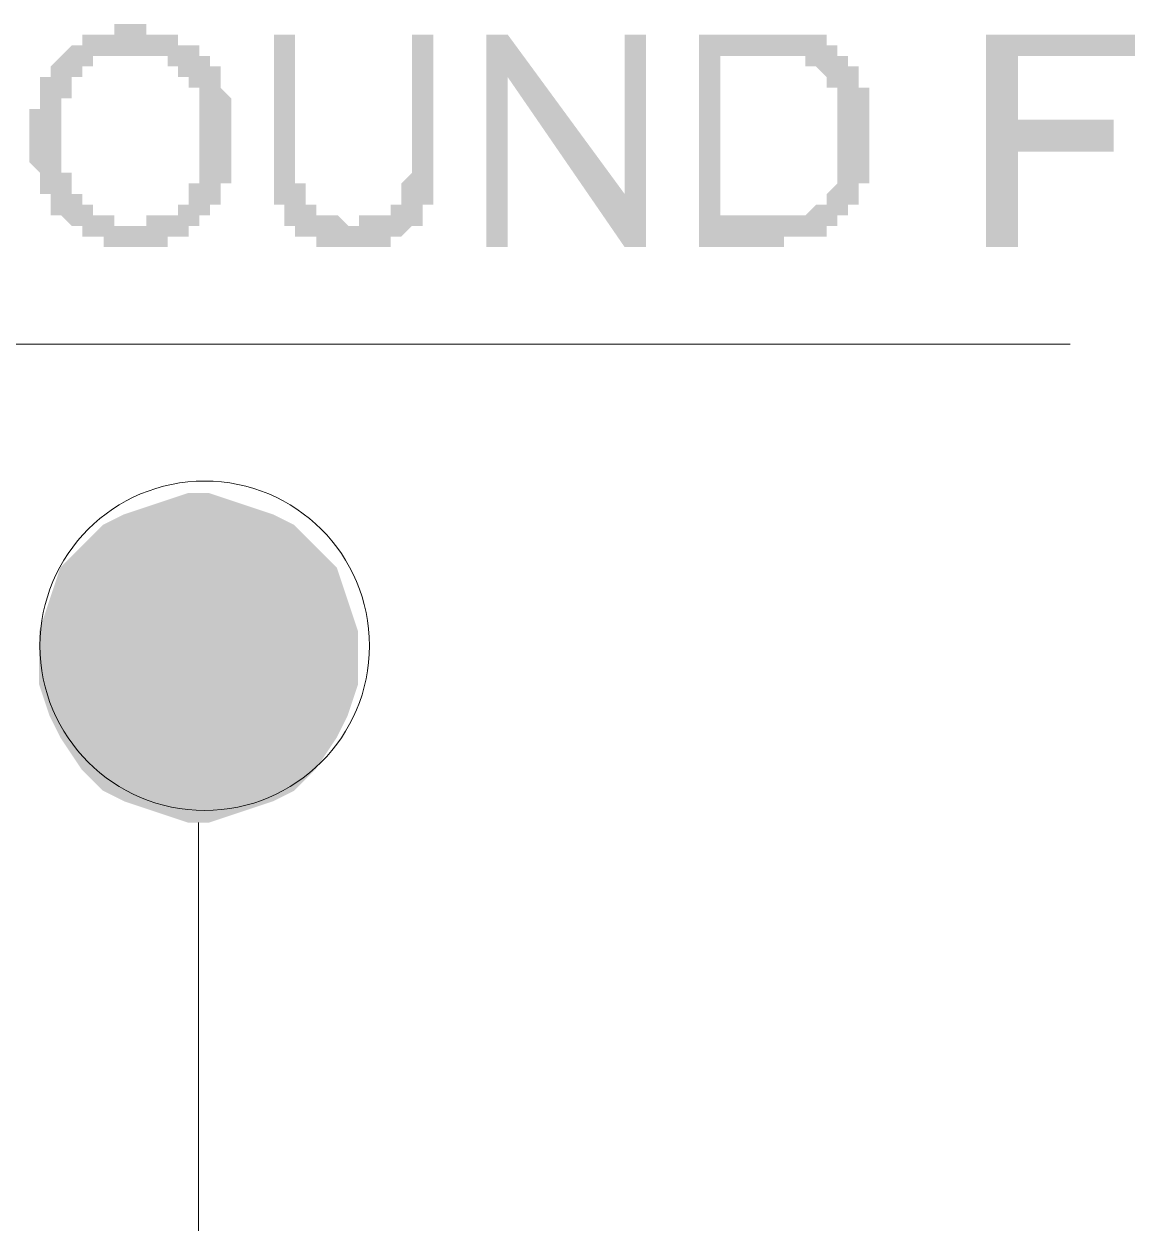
# Model space of a CAD drawing. Header units: inches. Extents: x -11 to 213, y -78 to 40.
# Drawn here: x -2.118 to -1.486, y 21.293 to 21.976 of the extents above; entities that cross this region are included whole.
import ezdxf

# ---------------------------------------------------------------- set-up
doc = ezdxf.new("R2010")
doc.units = ezdxf.units.IN
doc.header["$MEASUREMENT"] = 0
doc.layers.add('PDF_0', color=7, linetype='Continuous')

msp = doc.modelspace()

# ---------------------------------------------------------------- hatches: boundary and pattern name
at = {"layer": 'PDF_0'}
h = msp.add_hatch(color=256, dxfattribs=at)
h.paths.add_polyline_path([(-2.05474, 21.97553), (-2.05474, 21.97553), (-2.05474, 21.97553), (-2.04869, 21.97553), (-2.04869, 21.97553), (-2.04869, 21.97553), (-2.04869, 21.96948), (-2.04264, 21.96948), (-2.04264, 21.96948), (-2.04264, 21.96948), (-2.0366, 21.96948), (-2.0366, 21.96948), (-2.0366, 21.96948), (-2.0366, 21.96948), (-2.03055, 21.96948), (-2.03055, 21.96948), (-2.03055, 21.96948), (-2.03055, 21.96948), (-2.03055, 21.96343), (-2.0245, 21.96343), (-2.0245, 21.96343), (-2.0245, 21.96343), (-2.0245, 21.96343), (-2.01845, 21.96343), (-2.01845, 21.96343), (-2.01845, 21.95738), (-2.01845, 21.95738), (-2.01845, 21.95738), (-2.0124, 21.95738), (-2.0124, 21.95738), (-2.0124, 21.95738), (-2.0124, 21.95134), (-2.0124, 21.95134), (-2.0124, 21.95134), (-2.0124, 21.95134), (-2.00636, 21.95134), (-2.00636, 21.94529), (-2.00636, 21.94529), (-2.00636, 21.94529), (-2.00636, 21.94529), (-2.00636, 21.93924), (-2.00636, 21.93924), (-2.00636, 21.93924), (-2.00636, 21.93924), (-2.00031, 21.93319), (-2.00031, 21.93319), (-2.00031, 21.93319), (-2.00031, 21.93319), (-2.00031, 21.92714), (-2.00031, 21.92714), (-2.00031, 21.92714), (-2.00031, 21.92714), (-2.00031, 21.9211), (-2.00031, 21.9211), (-2.00031, 21.9211), (-2.00031, 21.91505), (-2.00031, 21.91505), (-2.00031, 21.91505), (-2.00031, 21.91505), (-2.00031, 21.909), (-2.00031, 21.909), (-2.00031, 21.909), (-2.00031, 21.90295), (-2.00031, 21.90295), (-2.00031, 21.90295), (-2.00031, 21.90295), (-2.00031, 21.89691), (-2.00031, 21.89691), (-2.00031, 21.89691), (-2.00031, 21.89086), (-2.00031, 21.89086), (-2.00031, 21.89086), (-2.00031, 21.89086), (-2.00031, 21.88481), (-2.00031, 21.88481), (-2.00636, 21.88481), (-2.00636, 21.88481), (-2.00636, 21.87876), (-2.00636, 21.87876), (-2.00636, 21.87876), (-2.00636, 21.87876), (-2.00636, 21.87271), (-2.00636, 21.87271), (-2.0124, 21.87271), (-2.0124, 21.87271), (-2.0124, 21.87271), (-2.0124, 21.86667), (-2.0124, 21.86667), (-2.0124, 21.86667), (-2.0124, 21.86667), (-2.01845, 21.86667), (-2.01845, 21.86667), (-2.01845, 21.86062), (-2.01845, 21.86062), (-2.01845, 21.86062), (-2.0245, 21.86062), (-2.0245, 21.86062), (-2.0245, 21.86062), (-2.0245, 21.85457), (-2.03055, 21.85457), (-2.03055, 21.85457), (-2.03055, 21.85457), (-2.03055, 21.85457), (-2.03055, 21.85457), (-2.0366, 21.85457), (-2.0366, 21.85457), (-2.0366, 21.85457), (-2.0366, 21.84852), (-2.04264, 21.84852), (-2.04264, 21.84852), (-2.04264, 21.84852), (-2.04869, 21.84852), (-2.04869, 21.84852), (-2.04869, 21.84852), (-2.04869, 21.84852), (-2.05474, 21.84852), (-2.05474, 21.84852), (-2.05474, 21.84852), (-2.06079, 21.84852), (-2.06079, 21.84852), (-2.06079, 21.84852), (-2.06079, 21.84852), (-2.06683, 21.84852), (-2.06683, 21.84852), (-2.06683, 21.84852), (-2.07288, 21.84852), (-2.07288, 21.84852), (-2.07288, 21.84852), (-2.07288, 21.85457), (-2.07893, 21.85457), (-2.07893, 21.85457), (-2.07893, 21.85457), (-2.07893, 21.85457), (-2.08498, 21.85457), (-2.08498, 21.85457), (-2.08498, 21.85457), (-2.08498, 21.85457), (-2.08498, 21.86062), (-2.09103, 21.86062), (-2.09103, 21.86062), (-2.09103, 21.86062), (-2.09103, 21.86062), (-2.09103, 21.86062), (-2.09707, 21.86667), (-2.09707, 21.86667), (-2.09707, 21.86667), (-2.09707, 21.86667), (-2.09707, 21.86667), (-2.10312, 21.86667), (-2.10312, 21.87271), (-2.10312, 21.87271), (-2.10312, 21.87271), (-2.10312, 21.87271), (-2.10312, 21.87876), (-2.10312, 21.87876), (-2.10917, 21.87876), (-2.10917, 21.87876), (-2.10917, 21.87876), (-2.10917, 21.88481), (-2.10917, 21.88481), (-2.10917, 21.88481), (-2.10917, 21.88481), (-2.10917, 21.89086), (-2.10917, 21.89086), (-2.10917, 21.89086), (-2.10917, 21.89086), (-2.11522, 21.89691), (-2.11522, 21.89691), (-2.11522, 21.89691), (-2.11522, 21.90295), (-2.11522, 21.90295), (-2.11522, 21.90295), (-2.11522, 21.90295), (-2.11522, 21.909), (-2.11522, 21.909), (-2.11522, 21.909), (-2.11522, 21.909), (-2.11522, 21.91505), (-2.11522, 21.91505), (-2.11522, 21.91505), (-2.11522, 21.9211), (-2.11522, 21.9211), (-2.11522, 21.9211), (-2.11522, 21.92714), (-2.11522, 21.92714), (-2.10917, 21.92714), (-2.10917, 21.92714), (-2.10917, 21.93319), (-2.10917, 21.93319), (-2.10917, 21.93319), (-2.10917, 21.93319), (-2.10917, 21.93924), (-2.10917, 21.93924), (-2.10917, 21.93924), (-2.10917, 21.93924), (-2.10917, 21.94529), (-2.10917, 21.94529), (-2.10312, 21.94529), (-2.10312, 21.94529), (-2.10312, 21.94529), (-2.10312, 21.95134), (-2.10312, 21.95134), (-2.10312, 21.95134), (-2.10312, 21.95134), (-2.09707, 21.95738), (-2.09707, 21.95738), (-2.09707, 21.95738), (-2.09707, 21.95738), (-2.09707, 21.95738), (-2.09707, 21.95738), (-2.09103, 21.96343), (-2.09103, 21.96343), (-2.09103, 21.96343), (-2.09103, 21.96343), (-2.08498, 21.96343), (-2.08498, 21.96343), (-2.08498, 21.96343), (-2.08498, 21.96948), (-2.08498, 21.96948), (-2.07893, 21.96948), (-2.07893, 21.96948), (-2.07893, 21.96948), (-2.07893, 21.96948), (-2.07288, 21.96948), (-2.07288, 21.96948), (-2.07288, 21.96948), (-2.07288, 21.96948), (-2.06683, 21.96948), (-2.06683, 21.96948), (-2.06683, 21.97553), (-2.06079, 21.97553), (-2.06079, 21.97553), (-2.06079, 21.97553), (-2.06079, 21.97553), (-2.05474, 21.97553), (-2.05474, 21.97553)], flags=0)
h.paths.add_polyline_path([(-2.05474, 21.86062), (-2.05474, 21.86062), (-2.05474, 21.86062), (-2.04869, 21.86062), (-2.04869, 21.86062), (-2.04869, 21.86062), (-2.04869, 21.86667), (-2.04264, 21.86667), (-2.04264, 21.86667), (-2.04264, 21.86667), (-2.04264, 21.86667), (-2.0366, 21.86667), (-2.0366, 21.86667), (-2.0366, 21.86667), (-2.0366, 21.86667), (-2.03055, 21.86667), (-2.03055, 21.87271), (-2.03055, 21.87271), (-2.03055, 21.87271), (-2.03055, 21.87271), (-2.0245, 21.87271), (-2.0245, 21.87271), (-2.0245, 21.87876), (-2.0245, 21.87876), (-2.0245, 21.87876), (-2.0245, 21.87876), (-2.0245, 21.87876), (-2.0245, 21.88481), (-2.01845, 21.88481), (-2.01845, 21.88481), (-2.01845, 21.88481), (-2.01845, 21.89086), (-2.01845, 21.89086), (-2.01845, 21.89086), (-2.01845, 21.89086), (-2.01845, 21.89691), (-2.01845, 21.89691), (-2.01845, 21.89691), (-2.01845, 21.89691), (-2.01845, 21.90295), (-2.01845, 21.90295), (-2.01845, 21.90295), (-2.01845, 21.909), (-2.01845, 21.909), (-2.01845, 21.909), (-2.01845, 21.909), (-2.01845, 21.91505), (-2.01845, 21.91505), (-2.01845, 21.91505), (-2.01845, 21.9211), (-2.01845, 21.9211), (-2.01845, 21.9211), (-2.01845, 21.9211), (-2.01845, 21.92714), (-2.01845, 21.92714), (-2.01845, 21.92714), (-2.01845, 21.93319), (-2.01845, 21.93319), (-2.01845, 21.93319), (-2.01845, 21.93319), (-2.01845, 21.93924), (-2.01845, 21.93924), (-2.0245, 21.93924), (-2.0245, 21.93924), (-2.0245, 21.93924), (-2.0245, 21.94529), (-2.0245, 21.94529), (-2.0245, 21.94529), (-2.0245, 21.94529), (-2.0245, 21.94529), (-2.03055, 21.94529), (-2.03055, 21.95134), (-2.03055, 21.95134), (-2.03055, 21.95134), (-2.03055, 21.95134), (-2.0366, 21.95134), (-2.0366, 21.95134), (-2.0366, 21.95738), (-2.0366, 21.95738), (-2.04264, 21.95738), (-2.04264, 21.95738), (-2.04264, 21.95738), (-2.04264, 21.95738), (-2.04869, 21.95738), (-2.04869, 21.95738), (-2.04869, 21.95738), (-2.04869, 21.95738), (-2.05474, 21.95738), (-2.05474, 21.95738), (-2.05474, 21.95738), (-2.06079, 21.95738), (-2.06079, 21.95738), (-2.06079, 21.95738), (-2.06079, 21.95738), (-2.06683, 21.95738), (-2.06683, 21.95738), (-2.06683, 21.95738), (-2.06683, 21.95738), (-2.07288, 21.95738), (-2.07288, 21.95738), (-2.07288, 21.95738), (-2.07288, 21.95738), (-2.07893, 21.95738), (-2.07893, 21.95134), (-2.07893, 21.95134), (-2.07893, 21.95134), (-2.07893, 21.95134), (-2.08498, 21.95134), (-2.08498, 21.95134), (-2.08498, 21.94529), (-2.08498, 21.94529), (-2.08498, 21.94529), (-2.08498, 21.94529), (-2.09103, 21.94529), (-2.09103, 21.94529), (-2.09103, 21.93924), (-2.09103, 21.93924), (-2.09103, 21.93924), (-2.09103, 21.93924), (-2.09103, 21.93924), (-2.09103, 21.93319), (-2.09103, 21.93319), (-2.09707, 21.93319), (-2.09707, 21.93319), (-2.09707, 21.92714), (-2.09707, 21.92714), (-2.09707, 21.92714), (-2.09707, 21.9211), (-2.09707, 21.9211), (-2.09707, 21.9211), (-2.09707, 21.9211), (-2.09707, 21.91505), (-2.09707, 21.91505), (-2.09707, 21.91505), (-2.09707, 21.909), (-2.09707, 21.909), (-2.09707, 21.909), (-2.09707, 21.90295), (-2.09707, 21.90295), (-2.09707, 21.90295), (-2.09707, 21.90295), (-2.09707, 21.89691), (-2.09707, 21.89691), (-2.09707, 21.89691), (-2.09707, 21.89086), (-2.09707, 21.89086), (-2.09707, 21.89086), (-2.09103, 21.89086), (-2.09103, 21.88481), (-2.09103, 21.88481), (-2.09103, 21.88481), (-2.09103, 21.88481), (-2.09103, 21.88481), (-2.09103, 21.87876), (-2.09103, 21.87876), (-2.09103, 21.87876), (-2.08498, 21.87876), (-2.08498, 21.87271), (-2.08498, 21.87271), (-2.08498, 21.87271), (-2.08498, 21.87271), (-2.08498, 21.87271), (-2.07893, 21.87271), (-2.07893, 21.87271), (-2.07893, 21.86667), (-2.07893, 21.86667), (-2.07893, 21.86667), (-2.07288, 21.86667), (-2.07288, 21.86667), (-2.07288, 21.86667), (-2.07288, 21.86667), (-2.06683, 21.86667), (-2.06683, 21.86667), (-2.06683, 21.86062), (-2.06683, 21.86062), (-2.06079, 21.86062), (-2.06079, 21.86062), (-2.06079, 21.86062), (-2.05474, 21.86062), (-2.05474, 21.86062)], flags=0)
for points in [[(-1.88539, 21.90295), (-1.88539, 21.90295), (-1.88539, 21.8969), (-1.88539, 21.8969), (-1.88539, 21.8969), (-1.88539, 21.89085), (-1.88539, 21.89085), (-1.88539, 21.89085), (-1.88539, 21.89085), (-1.88539, 21.88481), (-1.88539, 21.88481), (-1.88539, 21.88481), (-1.88539, 21.88481), (-1.88539, 21.87876), (-1.88539, 21.87876), (-1.88539, 21.87876), (-1.88539, 21.87876), (-1.88539, 21.87271), (-1.88539, 21.87271), (-1.88539, 21.87271), (-1.89144, 21.87271), (-1.89144, 21.86666), (-1.89144, 21.86666), (-1.89144, 21.86666), (-1.89144, 21.86666), (-1.89144, 21.86666), (-1.89144, 21.86062), (-1.89749, 21.86062), (-1.89749, 21.86062), (-1.89749, 21.86062), (-1.89749, 21.86062), (-1.89749, 21.86062), (-1.90353, 21.85457), (-1.90353, 21.85457), (-1.90353, 21.85457), (-1.90353, 21.85457), (-1.90353, 21.85457), (-1.90958, 21.85457), (-1.90958, 21.85457), (-1.90958, 21.85457), (-1.90958, 21.85457), (-1.90958, 21.84852), (-1.91563, 21.84852), (-1.91563, 21.84852), (-1.91563, 21.84852), (-1.92168, 21.84852), (-1.92168, 21.84852), (-1.92168, 21.84852), (-1.92168, 21.84852), (-1.92773, 21.84852), (-1.92773, 21.84852), (-1.92773, 21.84852), (-1.92773, 21.84852), (-1.93377, 21.84852), (-1.93377, 21.84852), (-1.93377, 21.84852), (-1.93982, 21.84852), (-1.93982, 21.84852), (-1.93982, 21.84852), (-1.94587, 21.84852), (-1.94587, 21.84852), (-1.94587, 21.84852), (-1.94587, 21.84852), (-1.95192, 21.84852), (-1.95192, 21.85457), (-1.95192, 21.85457), (-1.95192, 21.85457), (-1.95797, 21.85457), (-1.95797, 21.85457), (-1.95797, 21.85457), (-1.95797, 21.85457), (-1.96401, 21.85457), (-1.96401, 21.86062), (-1.96401, 21.86062), (-1.96401, 21.86062), (-1.96401, 21.86062), (-1.97006, 21.86062), (-1.97006, 21.86062), (-1.97006, 21.86666), (-1.97006, 21.86666), (-1.97006, 21.86666), (-1.97006, 21.86666), (-1.97006, 21.87271), (-1.97611, 21.87271), (-1.97611, 21.87271), (-1.97611, 21.87271), (-1.97611, 21.87876), (-1.97611, 21.87876), (-1.97611, 21.87876), (-1.97611, 21.87876), (-1.97611, 21.88481), (-1.97611, 21.88481), (-1.97611, 21.88481), (-1.97611, 21.88481), (-1.97611, 21.88481), (-1.97611, 21.89085), (-1.97611, 21.89085), (-1.97611, 21.89085), (-1.97611, 21.8969), (-1.97611, 21.8969), (-1.97611, 21.8969), (-1.97611, 21.8969), (-1.97611, 21.90295), (-1.97611, 21.90295), (-1.97611, 21.96948), (-1.96401, 21.96948), (-1.96401, 21.90295), (-1.96401, 21.90295), (-1.96401, 21.8969), (-1.96401, 21.8969), (-1.96401, 21.8969), (-1.96401, 21.89085), (-1.96401, 21.89085), (-1.96401, 21.89085), (-1.96401, 21.89085), (-1.96401, 21.88481), (-1.95797, 21.88481), (-1.95797, 21.88481), (-1.95797, 21.88481), (-1.95797, 21.88481), (-1.95797, 21.87876), (-1.95797, 21.87876), (-1.95797, 21.87876), (-1.95797, 21.87876), (-1.95797, 21.87271), (-1.95797, 21.87271), (-1.95192, 21.87271), (-1.95192, 21.87271), (-1.95192, 21.86666), (-1.95192, 21.86666), (-1.95192, 21.86666), (-1.95192, 21.86666), (-1.94587, 21.86666), (-1.94587, 21.86666), (-1.94587, 21.86666), (-1.94587, 21.86666), (-1.93982, 21.86666), (-1.93982, 21.86666), (-1.93982, 21.86666), (-1.93377, 21.86062), (-1.93377, 21.86062), (-1.93377, 21.86062), (-1.93377, 21.86062), (-1.92773, 21.86062), (-1.92773, 21.86062), (-1.92773, 21.86666), (-1.92168, 21.86666), (-1.92168, 21.86666), (-1.92168, 21.86666), (-1.92168, 21.86666), (-1.91563, 21.86666), (-1.91563, 21.86666), (-1.91563, 21.86666), (-1.91563, 21.86666), (-1.90958, 21.86666), (-1.90958, 21.86666), (-1.90958, 21.86666), (-1.90958, 21.86666), (-1.90958, 21.87271), (-1.90958, 21.87271), (-1.90353, 21.87271), (-1.90353, 21.87271), (-1.90353, 21.87271), (-1.90353, 21.87876), (-1.90353, 21.87876), (-1.90353, 21.87876), (-1.90353, 21.87876), (-1.90353, 21.88481), (-1.90353, 21.88481), (-1.90353, 21.88481), (-1.90353, 21.88481), (-1.89749, 21.89085), (-1.89749, 21.89085), (-1.89749, 21.89085), (-1.89749, 21.89085), (-1.89749, 21.8969), (-1.89749, 21.8969), (-1.89749, 21.8969), (-1.89749, 21.90295), (-1.89749, 21.90295), (-1.89749, 21.96948), (-1.88539, 21.96948)], [(-1.76443, 21.84852), (-1.77653, 21.84852), (-1.84305, 21.94528), (-1.84305, 21.94528), (-1.84305, 21.84852), (-1.85515, 21.84852), (-1.85515, 21.96947), (-1.84305, 21.96947), (-1.77653, 21.87876), (-1.77653, 21.87876), (-1.77653, 21.96947), (-1.76443, 21.96947)], [(-1.48622, 21.95738), (-1.55274, 21.95738), (-1.55274, 21.9211), (-1.49831, 21.9211), (-1.49831, 21.90295), (-1.55274, 21.90295), (-1.55274, 21.84852), (-1.57089, 21.84852), (-1.57089, 21.96948), (-1.48622, 21.96948)]]:
    msp.add_hatch(color=256, dxfattribs=at).paths.add_polyline_path(points)
h = msp.add_hatch(color=256, dxfattribs=at)
h.paths.add_polyline_path([(-1.73419, 21.96948), (-1.69185, 21.96948), (-1.69185, 21.96948), (-1.69185, 21.96948), (-1.68581, 21.96948), (-1.68581, 21.96948), (-1.68581, 21.96948), (-1.68581, 21.96948), (-1.67976, 21.96948), (-1.67976, 21.96948), (-1.67976, 21.96948), (-1.67976, 21.96948), (-1.67371, 21.96948), (-1.67371, 21.96948), (-1.67371, 21.96948), (-1.67371, 21.96948), (-1.67371, 21.96948), (-1.66766, 21.96948), (-1.66766, 21.96948), (-1.66766, 21.96948), (-1.66161, 21.96948), (-1.66161, 21.96343), (-1.66161, 21.96343), (-1.66161, 21.96343), (-1.66161, 21.96343), (-1.65557, 21.96343), (-1.65557, 21.96343), (-1.65557, 21.96343), (-1.65557, 21.95738), (-1.65557, 21.95738), (-1.64952, 21.95738), (-1.64952, 21.95738), (-1.64952, 21.95738), (-1.64952, 21.95134), (-1.64952, 21.95134), (-1.64952, 21.95134), (-1.64347, 21.95134), (-1.64347, 21.95134), (-1.64347, 21.94529), (-1.64347, 21.94529), (-1.64347, 21.94529), (-1.64347, 21.94529), (-1.64347, 21.93924), (-1.64347, 21.93924), (-1.63742, 21.93924), (-1.63742, 21.93924), (-1.63742, 21.93319), (-1.63742, 21.93319), (-1.63742, 21.93319), (-1.63742, 21.93319), (-1.63742, 21.92714), (-1.63742, 21.92714), (-1.63742, 21.92714), (-1.63742, 21.92714), (-1.63742, 21.9211), (-1.63742, 21.9211), (-1.63742, 21.9211), (-1.63742, 21.91505), (-1.63742, 21.91505), (-1.63742, 21.91505), (-1.63742, 21.91505), (-1.63742, 21.909), (-1.63742, 21.909), (-1.63742, 21.909), (-1.63742, 21.909), (-1.63742, 21.90295), (-1.63742, 21.90295), (-1.63742, 21.90295), (-1.63742, 21.89691), (-1.63742, 21.89691), (-1.63742, 21.89691), (-1.63742, 21.89691), (-1.63742, 21.89086), (-1.63742, 21.89086), (-1.63742, 21.89086), (-1.63742, 21.88481), (-1.63742, 21.88481), (-1.64347, 21.88481), (-1.64347, 21.88481), (-1.64347, 21.87876), (-1.64347, 21.87876), (-1.64347, 21.87876), (-1.64347, 21.87876), (-1.64347, 21.87876), (-1.64347, 21.87271), (-1.64347, 21.87271), (-1.64952, 21.87271), (-1.64952, 21.87271), (-1.64952, 21.86667), (-1.64952, 21.86667), (-1.64952, 21.86667), (-1.64952, 21.86667), (-1.64952, 21.86667), (-1.65557, 21.86667), (-1.65557, 21.86062), (-1.65557, 21.86062), (-1.65557, 21.86062), (-1.65557, 21.86062), (-1.65557, 21.86062), (-1.66161, 21.86062), (-1.66161, 21.86062), (-1.66161, 21.85457), (-1.66161, 21.85457), (-1.66766, 21.85457), (-1.66766, 21.85457), (-1.66766, 21.85457), (-1.66766, 21.85457), (-1.67371, 21.85457), (-1.67371, 21.85457), (-1.67371, 21.85457), (-1.67371, 21.85457), (-1.67976, 21.85457), (-1.67976, 21.85457), (-1.67976, 21.85457), (-1.68581, 21.85457), (-1.68581, 21.84852), (-1.68581, 21.84852), (-1.69185, 21.84852), (-1.69185, 21.84852), (-1.69185, 21.84852), (-1.73419, 21.84852)], flags=0)
h.paths.add_polyline_path([(-1.72209, 21.86667), (-1.69185, 21.86667), (-1.69185, 21.86667), (-1.69185, 21.86667), (-1.68581, 21.86667), (-1.68581, 21.86667), (-1.68581, 21.86667), (-1.68581, 21.86667), (-1.67976, 21.86667), (-1.67976, 21.86667), (-1.67976, 21.86667), (-1.67976, 21.86667), (-1.67976, 21.86667), (-1.67371, 21.86667), (-1.67371, 21.86667), (-1.67371, 21.86667), (-1.67371, 21.86667), (-1.66766, 21.87271), (-1.66766, 21.87271), (-1.66766, 21.87271), (-1.66766, 21.87271), (-1.66766, 21.87271), (-1.66161, 21.87271), (-1.66161, 21.87271), (-1.66161, 21.87876), (-1.66161, 21.87876), (-1.66161, 21.87876), (-1.66161, 21.87876), (-1.65557, 21.88481), (-1.65557, 21.88481), (-1.65557, 21.88481), (-1.65557, 21.88481), (-1.65557, 21.89086), (-1.65557, 21.89086), (-1.65557, 21.89086), (-1.65557, 21.89086), (-1.65557, 21.89691), (-1.65557, 21.89691), (-1.65557, 21.89691), (-1.65557, 21.89691), (-1.65557, 21.90295), (-1.65557, 21.90295), (-1.65557, 21.90295), (-1.65557, 21.909), (-1.65557, 21.909), (-1.65557, 21.909), (-1.65557, 21.91505), (-1.65557, 21.91505), (-1.65557, 21.91505), (-1.65557, 21.91505), (-1.65557, 21.9211), (-1.65557, 21.9211), (-1.65557, 21.9211), (-1.65557, 21.9211), (-1.65557, 21.92714), (-1.65557, 21.92714), (-1.65557, 21.92714), (-1.65557, 21.92714), (-1.65557, 21.93319), (-1.65557, 21.93319), (-1.65557, 21.93319), (-1.65557, 21.93319), (-1.65557, 21.93924), (-1.65557, 21.93924), (-1.65557, 21.93924), (-1.66161, 21.93924), (-1.66161, 21.94529), (-1.66161, 21.94529), (-1.66161, 21.94529), (-1.66161, 21.94529), (-1.66161, 21.94529), (-1.66766, 21.95134), (-1.66766, 21.95134), (-1.66766, 21.95134), (-1.66766, 21.95134), (-1.66766, 21.95134), (-1.66766, 21.95134), (-1.67371, 21.95134), (-1.67371, 21.95134), (-1.67371, 21.95738), (-1.67371, 21.95738), (-1.67976, 21.95738), (-1.67976, 21.95738), (-1.67976, 21.95738), (-1.67976, 21.95738), (-1.68581, 21.95738), (-1.68581, 21.95738), (-1.68581, 21.95738), (-1.68581, 21.95738), (-1.69185, 21.95738), (-1.69185, 21.95738), (-1.69185, 21.95738), (-1.69185, 21.95738), (-1.72209, 21.95738)], flags=0)

# ---------------------------------------------------------------- linework, layer by layer
at = {"layer": 'PDF_0', "lineweight": 5}
msp.add_lwpolyline([(-2.55719, 21.79325), (-1.52301, 21.79325)], dxfattribs=at)
at = {"layer": 'PDF_0', "lineweight": 20}
msp.add_lwpolyline([(-2.01893, 21.52109), (-2.01893, 20.39014)], dxfattribs=at)
msp.add_circle((-2.01543, 21.62171), 0.09374, dxfattribs=at)
at = {"layer": 'PDF_0', "color": 32, "true_color": 0x00007f}
for points in [[(-2.02498, 21.70858), (-1.99474, 21.70253), (-2.04312, 21.70253)], [(-2.01289, 21.70858), (-2.02498, 21.70858), (-1.99474, 21.70253)], [(-2.04312, 21.70253), (-1.9766, 21.69648), (-2.06127, 21.69648)], [(-1.99474, 21.70253), (-2.04312, 21.70253), (-1.9766, 21.69648)], [(-2.06127, 21.69648), (-1.9645, 21.69043), (-2.07336, 21.69043)], [(-1.9766, 21.69648), (-2.06127, 21.69648), (-1.9645, 21.69043)], [(-2.07336, 21.69043), (-1.95241, 21.67834), (-2.08546, 21.67834)], [(-1.9645, 21.69043), (-2.07336, 21.69043), (-1.95241, 21.67834)], [(-2.08546, 21.67834), (-1.94031, 21.66624), (-2.09756, 21.66624)], [(-1.95241, 21.67834), (-2.08546, 21.67834), (-1.94031, 21.66624)], [(-2.09756, 21.66624), (-1.93426, 21.6481), (-2.1036, 21.6481)], [(-1.94031, 21.66624), (-2.09756, 21.66624), (-1.93426, 21.6481)], [(-2.1036, 21.6481), (-1.92822, 21.62995), (-2.10965, 21.62995)], [(-1.93426, 21.6481), (-2.1036, 21.6481), (-1.92822, 21.62995)], [(-1.92822, 21.62995), (-2.10965, 21.62995), (-1.92822, 21.61786)], [(-2.10965, 21.62995), (-1.92822, 21.61786), (-2.10965, 21.61786)], [(-1.92822, 21.61786), (-2.10965, 21.61786), (-1.92822, 21.59971)], [(-2.10965, 21.61786), (-1.92822, 21.59971), (-2.10965, 21.59971)], [(-1.92822, 21.59971), (-2.10965, 21.59971), (-1.93426, 21.58157)], [(-2.10965, 21.59971), (-1.93426, 21.58157), (-2.1036, 21.58157)], [(-1.93426, 21.58157), (-2.1036, 21.58157), (-1.94031, 21.56947)], [(-2.1036, 21.58157), (-1.94031, 21.56947), (-2.09756, 21.56947)], [(-1.94031, 21.56947), (-2.09756, 21.56947), (-1.95241, 21.55133)], [(-2.09756, 21.56947), (-1.95241, 21.55133), (-2.08546, 21.55133)], [(-1.95241, 21.55133), (-2.08546, 21.55133), (-1.9645, 21.53923)], [(-2.08546, 21.55133), (-1.9645, 21.53923), (-2.07336, 21.53923)], [(-1.9645, 21.53923), (-2.07336, 21.53923), (-1.9766, 21.53319)], [(-2.07336, 21.53923), (-1.9766, 21.53319), (-2.06127, 21.53319)], [(-1.9766, 21.53319), (-2.06127, 21.53319), (-1.99474, 21.52714)], [(-2.06127, 21.53319), (-1.99474, 21.52714), (-2.04312, 21.52714)], [(-1.99474, 21.52714), (-2.04312, 21.52714), (-2.01289, 21.52109)], [(-2.04312, 21.52714), (-2.01289, 21.52109), (-2.02498, 21.52109)]]:
    msp.add_solid(points, dxfattribs=at)

doc.saveas('drawing.dxf')
